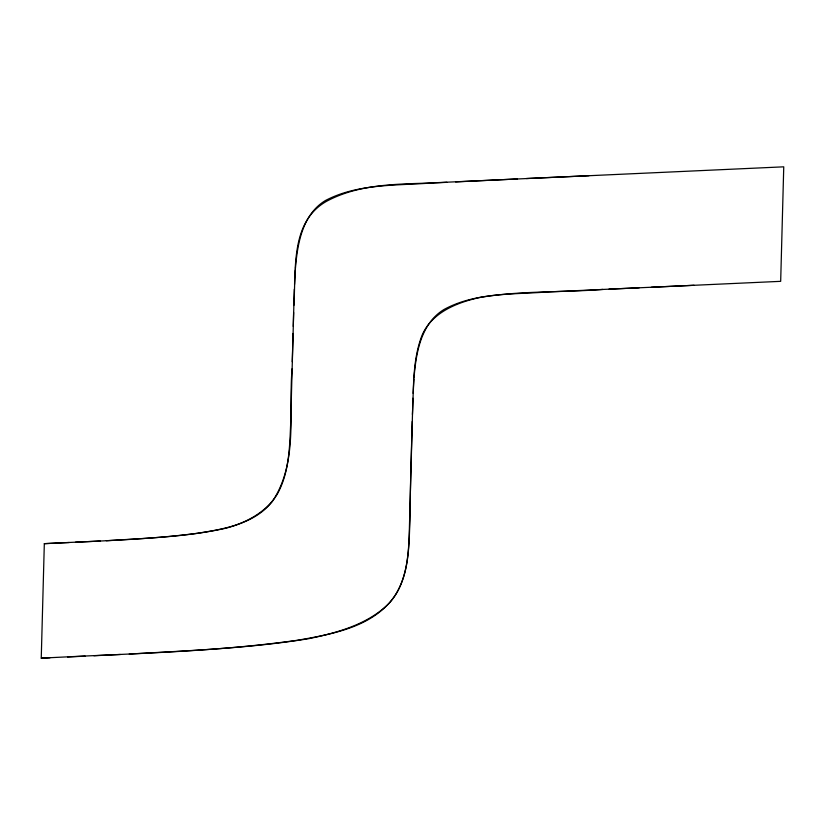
<?xml version="1.0" encoding="UTF-8"?>
<svg xmlns="http://www.w3.org/2000/svg" width="825" height="825" viewBox="0 0 825 825"><rect width="100%" height="100%" fill="white"/><g stroke="black" fill="none" stroke-linecap="round" stroke-linejoin="round"><path stroke-width="1.24" d="M292.071 368.796C288.399 412.861 298.382 462.773 272.26 501.6C254.399 524.009 224.101 529.114 197.443 533.29C146.664 539.87 95.401 541.014 44.323 543.665L41.25 658.175L50.005 657.773M293.267 326.432L293.618 312.489M412.242 421.451C411.324 454.255 410.231 487.059 409.994 519.874C408.839 545.088 409.437 572.189 395.742 594.464C374.468 626.959 332.63 634.136 297.196 640.303C212.417 652.204 126.617 653.586 41.25 658.175M293.803 305.528C296.34 269.827 289.926 221.904 326.659 201.248C363.464 181.552 406.56 184.625 446.913 182.304M292.256 361.721L293.071 333.444M412.428 414.49C413.81 388.183 412.325 360.834 421.843 335.816C431.496 312.438 457.277 302.352 480.294 297.402C520.75 290.513 562.093 292.669 602.92 289.41M294.298 289.266L290.606 425.205C289.616 448.46 288.925 473.024 277.417 493.907C266.434 512.129 246.448 522.596 226.483 528.062C187.131 536.941 146.499 538.127 106.363 540.726M412.923 398.217L409.427 527.01C408.757 553.255 407.643 582.522 389.225 603.178C367.909 624.556 337.415 632.672 308.715 638.684C249.398 648.306 189.172 650.574 129.257 654.05M294.546 284.419L295.319 269.94M413.16 393.37L413.933 378.902M295.443 268.311C297.485 243.612 302.383 214.448 325.473 200.496C358.782 183.047 398.042 185.842 434.455 182.768L783.75 166.825L780.677 281.335L547.418 291.978C512.789 294.587 475.499 292.37 444.056 309.457C421.008 323.452 416.099 352.574 414.067 377.272M100.207 541.035L75.467 542.221M120.409 654.483L93.937 655.741M517.481 178.943L455.596 181.912M69.259 542.52L44.323 543.665M67.547 656.968L85.13 656.153M526.402 178.53L589.009 175.715M608.984 289.142L639.251 287.791M651.379 287.244L694.052 285.285"/></g></svg>
